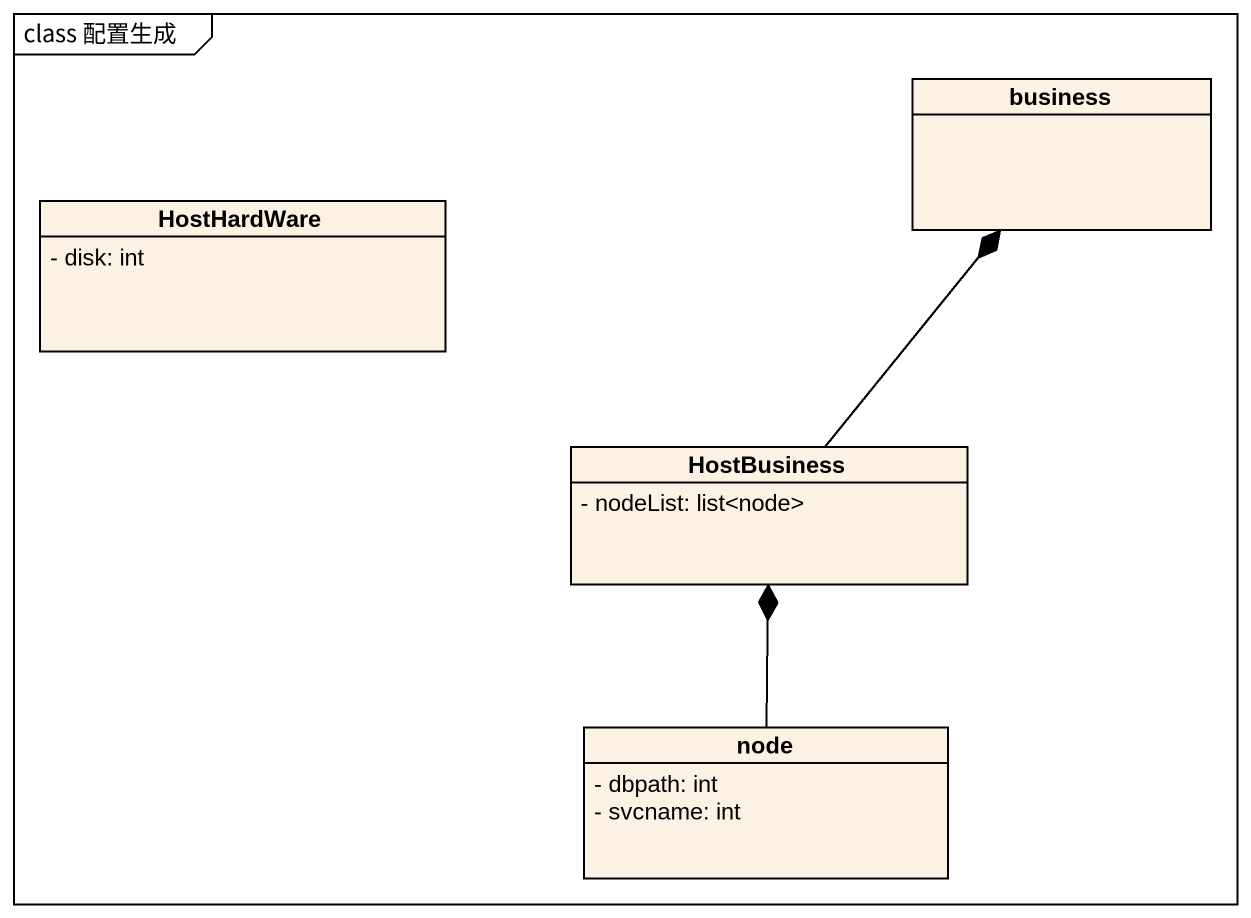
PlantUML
@startuml
mainframe class 配置生成
hide circle
hide empty members
skinparam classAttributeIconSize 0
class business
class HostHardWare {
  - disk: int
}
class HostBusiness {
  - nodeList: list<node>
}
class "node" as node_ {
  - dbpath: int
  - svcname: int
}
HostBusiness -up-* business
node_ -up-* HostBusiness
@enduml
